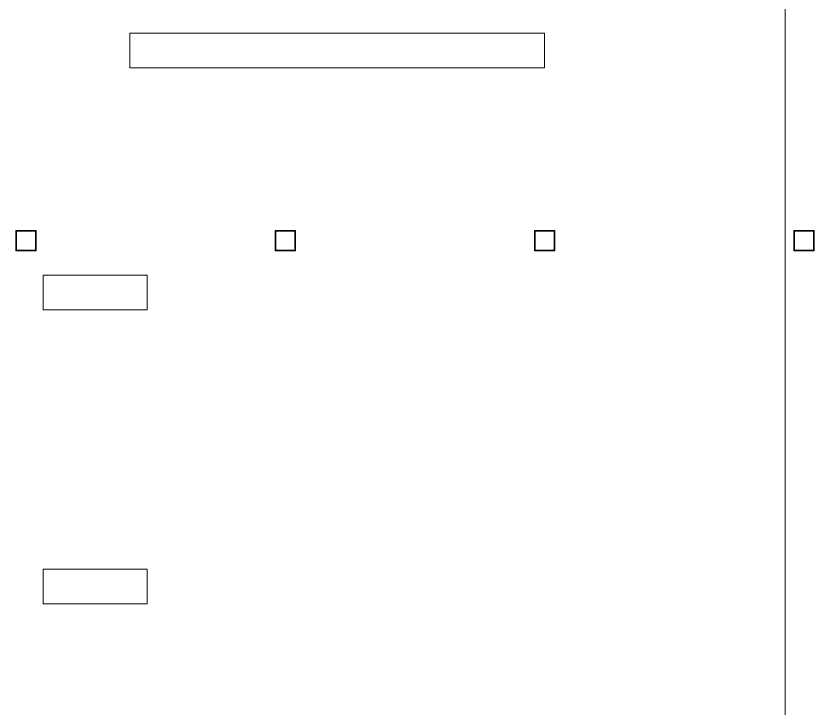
# Model space of a CAD drawing. Extents: x 225000 to 2157367, y 208400 to 840900.
# Drawn here: x 462576 to 490276, y 382980 to 407002 of the extents above; entities that cross this region are included whole.
import ezdxf

# ---------------------------------------------------------------- set-up
doc = ezdxf.new("R2010")
doc.units = 0
doc.header["$LTSCALE"] = 10
doc.layers.add('Data Center Layout_L20$0$ARC', color=252, linetype='Continuous', lineweight=0)

# ---------------------------------------------------------------- blocks, each defined once
blk = doc.blocks.new('Data Center Layout_L20')
at = {"layer": 'Data Center Layout_L20$0$ARC'}
blk.add_line((489275.59, 180812.31), (489275.59, 215477.31), dxfattribs=at)
for points in [[(466525.59, 205202.31), (480925.59, 205202.31), (480925.59, 206402.31), (466525.59, 206402.31)], [(462575.59, 198852.31), (462575.59, 199552.31), (463275.59, 199552.31), (463275.59, 198852.31)], [(462595.59, 198872.31), (462595.59, 199532.31), (463255.59, 199532.31), (463255.59, 198872.31)], [(471575.59, 198852.31), (471575.59, 199552.31), (472275.59, 199552.31), (472275.59, 198852.31)], [(471595.59, 198872.31), (471595.59, 199532.31), (472255.59, 199532.31), (472255.59, 198872.31)], [(480575.59, 198852.31), (480575.59, 199552.31), (481275.59, 199552.31), (481275.59, 198852.31)], [(480595.59, 198872.31), (480595.59, 199532.31), (481255.59, 199532.31), (481255.59, 198872.31)], [(489575.59, 198852.31), (489575.59, 199552.31), (490275.59, 199552.31), (490275.59, 198852.31)], [(489595.59, 198872.31), (489595.59, 199532.31), (490255.59, 199532.31), (490255.59, 198872.31)], [(463525.59, 196802.31), (467125.59, 196802.31), (467125.59, 198002.31), (463525.59, 198002.31)], [(463525.59, 186602.31), (467125.59, 186602.31), (467125.59, 187802.31), (463525.59, 187802.31)]]:
    blk.add_lwpolyline(points, close=True, dxfattribs=at)

msp = doc.modelspace()

# ---------------------------------------------------------------- block references
msp.add_blockref('Data Center Layout_L20', (0, 200000))

doc.saveas('drawing.dxf')
